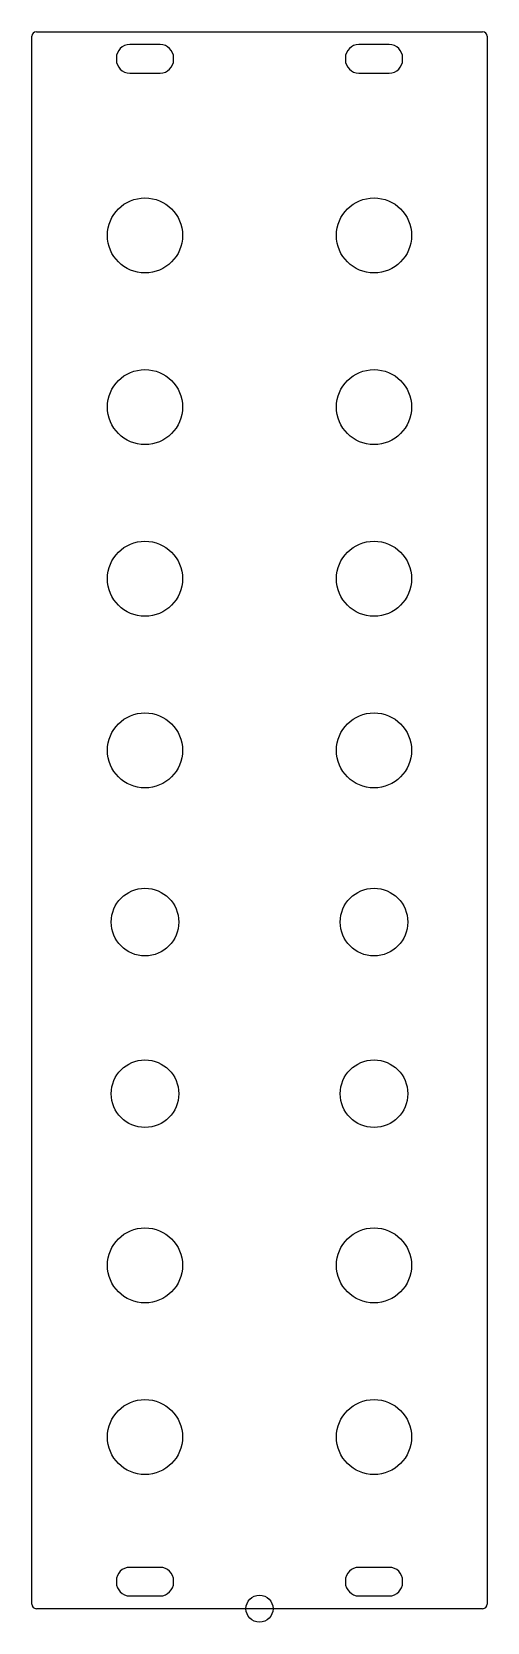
# Model space of a CAD drawing. Header units: millimetres. Extents: x 0 to 50, y -2 to 175.
import ezdxf

# ---------------------------------------------------------------- set-up
doc = ezdxf.new("R2010")
doc.units = ezdxf.units.MM
doc.layers.add('Contour', color=7, linetype='CONTINUOUS')

msp = doc.modelspace()

# ---------------------------------------------------------------- linework, layer by layer
at = {"layer": 'Contour', "color": 7, "linetype": 'CONTINUOUS'}
for p, q in [((0.5, 175), (50, 175)), ((0, 0.5), (0, 174.5)), ((14.225, 173.5875), (10.875, 173.5875)), ((39.625, 173.5875), (36.275, 173.5875)), ((50.5, 174.5), (50.5, 0.5)), ((9.375, 172.0875), (9.375, 171.9125)), ((15.725, 171.9125), (15.725, 172.0875)), ((34.775, 172.0875), (34.775, 171.9125)), ((41.125, 171.9125), (41.125, 172.0875)), ((10.875, 170.4125), (14.225, 170.4125)), ((36.275, 170.4125), (39.625, 170.4125)), ((14.225, 4.5875), (10.875, 4.5875)), ((39.625, 4.5875), (36.275, 4.5875)), ((9.375, 3.0875), (9.375, 2.9125)), ((15.725, 2.9125), (15.725, 3.0875)), ((34.775, 3.0875), (34.775, 2.9125)), ((41.125, 2.9125), (41.125, 3.0875)), ((50, 0), (0.5, 0)), ((10.875, 1.4125), (14.225, 1.4125)), ((36.275, 1.4125), (39.625, 1.4125))]:
    msp.add_line(p, q, dxfattribs=at)
for centre, radius in [((12.55, 152.4), 4.165), ((37.95, 152.4), 4.165), ((12.55, 133.35), 4.165), ((37.95, 133.35), 4.165), ((12.55, 114.3), 4.165), ((37.95, 114.3), 4.165), ((12.55, 95.25), 4.165), ((37.95, 95.25), 4.165), ((12.55, 76.2), 3.75), ((37.95, 76.2), 3.75), ((12.55, 57.15), 3.75), ((37.95, 57.15), 3.75), ((12.55, 38.1), 4.165), ((37.95, 38.1), 4.165), ((12.55, 19.05), 4.165), ((37.95, 19.05), 4.165), ((25.25, 0), 1.5)]:
    msp.add_circle(centre, radius, dxfattribs=at)
for centre, radius, start, end in [((0.5, 174.5), 0.5, 90, 180), ((50, 174.5), 0.5, 0, 90), ((10.875, 172.0875), 1.5, 90, 180), ((14.225, 172.0875), 1.5, 0, 90), ((36.275, 172.0875), 1.5, 90, 180), ((39.625, 172.0875), 1.5, 0, 90), ((10.875, 171.9125), 1.5, 180, 270), ((14.225, 171.9125), 1.5, 270, 360), ((36.275, 171.9125), 1.5, 180, 270), ((39.625, 171.9125), 1.5, 270, 360), ((10.875, 3.0875), 1.5, 90, 180), ((14.225, 3.0875), 1.5, 360, 450), ((36.275, 3.0875), 1.5, 90, 180), ((39.625, 3.0875), 1.5, 360, 450), ((10.875, 2.9125), 1.5, 180, 270), ((14.225, 2.9125), 1.5, 270, 360), ((36.275, 2.9125), 1.5, 180, 270), ((39.625, 2.9125), 1.5, 270, 360), ((0.5, 0.5), 0.5, 180, 270), ((50, 0.5), 0.5, -90, 0)]:
    msp.add_arc(centre, radius, start, end, dxfattribs=at)

doc.saveas('drawing.dxf')
